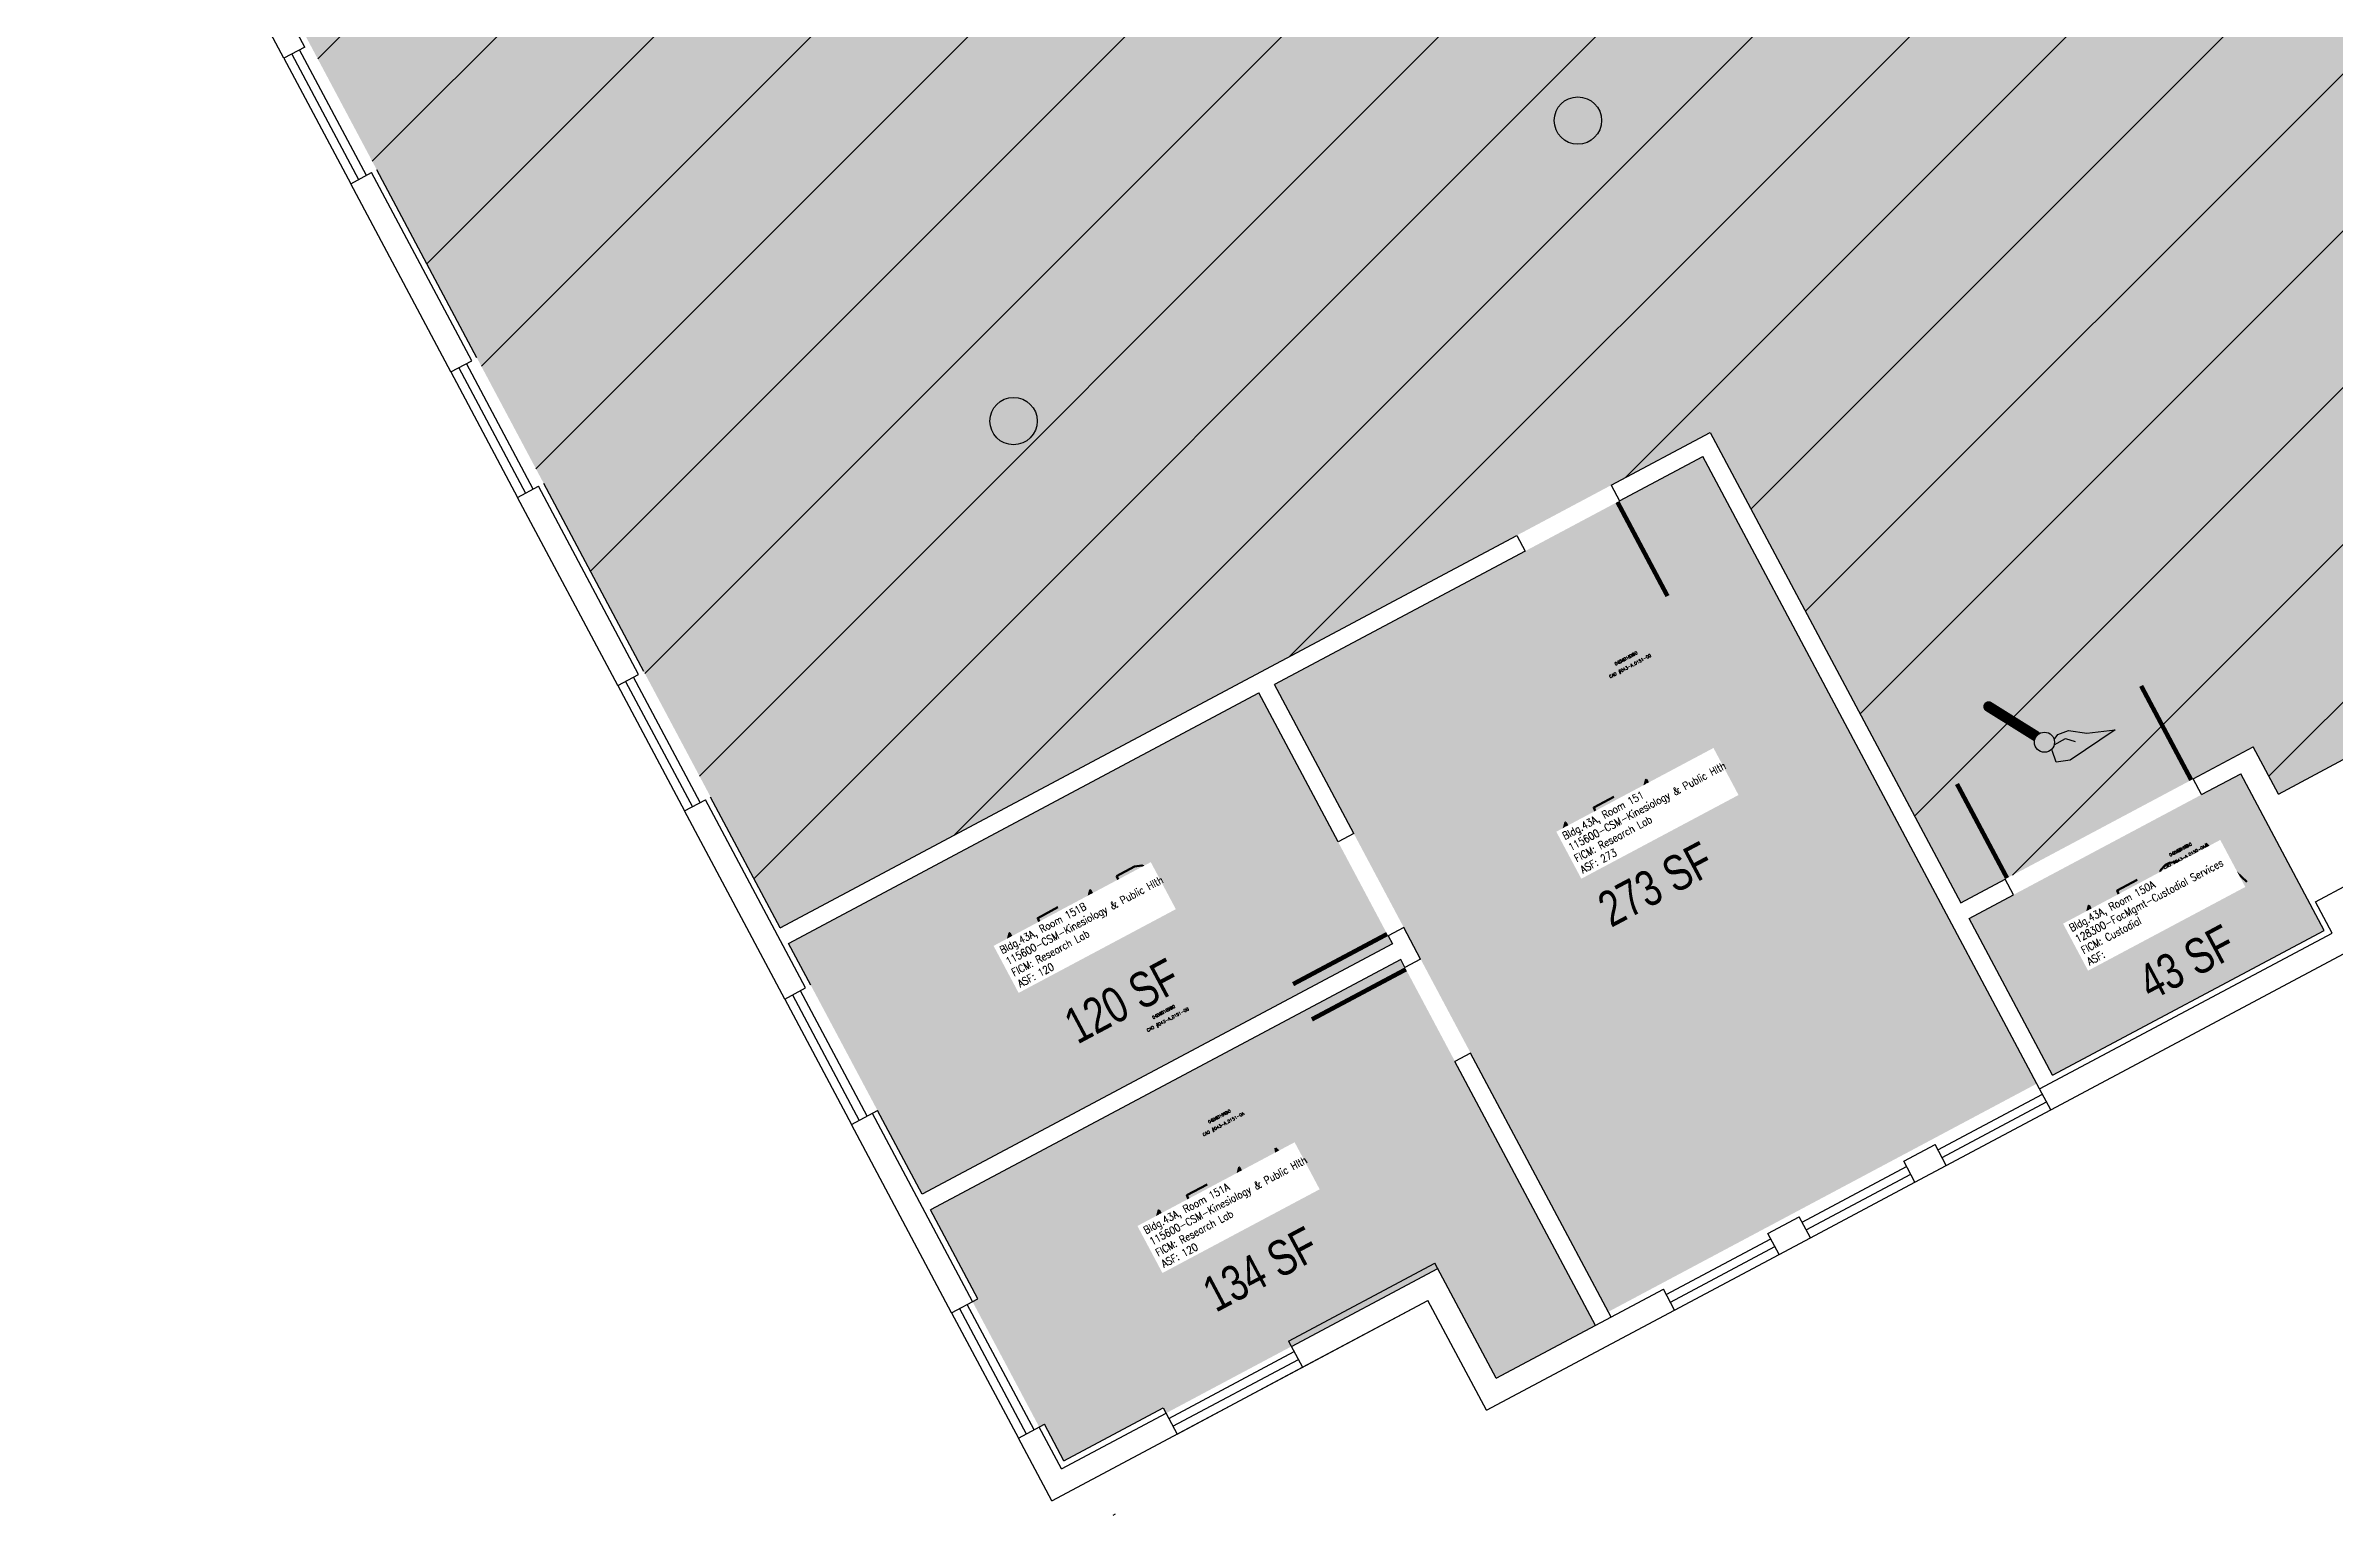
# Model space of a CAD drawing. Header units: inches. Extents: x 69216223 to 69217558, y 27666214 to 27667522.
# Drawn here: x 69216237 to 69217010, y 27666331 to 27666827 of the extents above; entities that cross this region are included whole.
import ezdxf
from ezdxf.enums import TextEntityAlignment as Align

# ---------------------------------------------------------------- set-up
doc = ezdxf.new("R2010")
doc.units = ezdxf.units.IN
doc.header["$LTSCALE"] = 100
doc.header["$MEASUREMENT"] = 0
doc.layers.get('0').update_dxf_attribs({"linetype": 'CONTINUOUS'})
for name, color, linetype in [('A-DOOR', 2, 'CONTINUOUS'), ('A-GLAZ', 1, 'CONTINUOUS'), ('A-GLAZ-SILL', 2, 'CONTINUOUS'), ('A-IDEN-CNUM', 7, 'CONTINUOUS'), ('A-IDEN-ICON', 4, 'CONTINUOUS'), ('A-IDEN-RNUM', 7, 'CONTINUOUS'), ('A-IDEN-SNUM', 4, 'CONTINUOUS'), ('A-IDEN-VNUM', 4, 'CONTINUOUS'), ('A-WALL', 5, 'CONTINUOUS'), ('AREA-TEXT', 3, 'CONTINUOUS'), ('Rooms-Capacity', 4, 'CONTINUOUS'), ('Rooms-Category-Color', 7, 'CONTINUOUS'), ('Rooms-College-Color', 7, 'CONTINUOUS'), ('Rooms-Department-Color', 7, 'CONTINUOUS'), ('Rooms-Division-Color', 7, 'CONTINUOUS'), ('Rooms-Information', 7, 'CONTINUOUS')]:
    doc.layers.add(name, color=color, linetype=linetype)
doc.styles.add('AREA', font='arial.ttf', dxfattribs={"width": 0.75, "height": 24})
doc.styles.add('ROOMSNUMBER', font='TXT.SHX', dxfattribs={"height": 1})
doc.styles.add('ROOMVNUMBER', font='simplex.shx', dxfattribs={"width": 0.85})

# ---------------------------------------------------------------- blocks, each defined once
blk = doc.blocks.new('CPCUST')
for p, q in [((0.02967819985884024, -0.03407984564873644), (0.03758796190733493, -0.03023640276653876)), ((0.03758796190733493, -0.03023640276653876), (0.05333712680812452, -0.03237435190612691)), ((0.01710768682040442, -0.06389526559284252), (0.0200060361243295, -0.04661972163469329)), ((0.03576614561557623, -0.07045290280554815), (0.01710768682040442, -0.06389526559284252)), ((0.02622214892754526, -0.04084634061456337), (0.04458070617089993, -0.04056143188978271)), ((0.1117389269889917, -0.06251715192284006), (0.03576614561557623, -0.07045290280554815)), ((0.04458070617089993, -0.04056143188978271), (0.05433683077672191, -0.05052010497931518)), ((0.05333712680812452, -0.03237435190612691), (0.07452052005001242, -0.04788691310499892)), ((0.07452052005001242, -0.04788691310499892), (0.1117389269889917, -0.06251715192284006))]:
    blk.add_line(p, q)
at = {"const_width": 0.015}
blk.add_lwpolyline([(-0.0299999999999998, 0.05), (0.01000000000000023, -0.01928203230275514)], dxfattribs=at)
at = {"const_width": 0.0075}
blk.add_lwpolyline([(-0.03324759526419152, 0.04812499999999999, 1), (-0.0267524047358082, 0.05187500000000002, 1)], format="xyb", close=True, dxfattribs=at)
blk.add_circle((0.01581866083250016, -0.03126680850405537), 0.01414213562373094)

msp = doc.modelspace()

# ---------------------------------------------------------------- hatches: boundary and pattern name
at = {"layer": 'Rooms-Capacity'}
h = msp.add_hatch(dxfattribs=at)
h.set_pattern_fill('ANSI31', color=256, scale=300, style=0)
h.set_pattern_definition([(45, (0, 0), (-26.51650429449553, 26.51650429449553), [])])
h.paths.add_polyline_path([(69217200.6351448, 27667508.59130037), (69216879.33369613, 27667337.53172278), (69216947.00561696, 27667210.42345739), (69216593.92710194, 27667022.44589958), (69216550.69226363, 27667103.65395803), (69216584.23472255, 27667121.51182601), (69216559.79764004, 27667167.41203298), (69216379.72759739, 27667071.54347849), (69216236.73079883, 27666995.41256759), (69216484.86117512, 27666529.34892777), (69216799.10105348, 27666696.64895422), (69216883.69095446, 27666537.76362245), (69216982.5529387, 27666590.39733864), (69216991.01192878, 27666574.50880546), (69217024.55438775, 27666592.36667346), (69217028.08517283, 27666594.24644902), (69217091.63930556, 27666628.08240943), (69217095.17009072, 27666629.96218502), (69217128.71254966, 27666647.82005301), (69217120.25355953, 27666663.70858617), (69217219.11554375, 27666716.34230236), (69217134.52564274, 27666875.22763412), (69217448.76552111, 27667042.52766055)])
at = {"layer": 'Rooms-Category-Color', "true_color": 0xe3f498}
for points in [[(69217200.6351448, 27667508.59130037), (69216879.33369613, 27667337.53172278), (69216947.00561696, 27667210.42345739), (69216593.92710194, 27667022.44589958), (69216550.69226363, 27667103.65395803), (69216584.23472255, 27667121.51182601), (69216559.79764004, 27667167.41203298), (69216379.72759739, 27667071.54347849), (69216236.73079883, 27666995.41256759), (69216484.86117512, 27666529.34892777), (69216799.10105348, 27666696.64895422), (69216883.69095446, 27666537.76362245), (69216982.5529387, 27666590.39733864), (69216991.01192878, 27666574.50880546), (69217024.55438775, 27666592.36667346), (69217028.08517283, 27666594.24644902), (69217091.63930556, 27666628.08240943), (69217095.17009072, 27666629.96218502), (69217128.71254966, 27666647.82005301), (69217120.25355953, 27666663.70858617), (69217219.11554375, 27666716.34230236), (69217134.52564274, 27666875.22763412), (69217448.76552111, 27667042.52766055)], [(69216764.64888266, 27666399.61520542), (69216651.86234796, 27666611.46231442), (69216796.62453912, 27666688.53311313), (69216909.4110738, 27666476.68600412)], [(69216532.79545236, 27666439.31390645), (69216691.6807841, 27666523.90380745), (69216646.56617023, 27666608.64265104), (69216487.68083847, 27666524.05275005)], [(69216657.58149812, 27666387.92866747), (69216707.0124902, 27666414.24552556), (69216726.75013377, 27666377.17228148), (69216760.29259267, 27666395.03014946), (69216695.91027912, 27666515.95954085), (69216694.50044745, 27666518.60762972), (69216535.61511573, 27666434.01772872), (69216551.59320813, 27666404.00605494), (69216549.82781556, 27666403.06616715), (69216572.38512248, 27666360.69674534), (69216574.15051505, 27666361.63663312), (69216580.72972958, 27666349.27888511), (69216614.27218851, 27666367.13675311), (69216615.2120763, 27666365.37136053)]]:
    msp.add_hatch(color=61, dxfattribs=at).paths.add_polyline_path(points)
at = {"layer": 'Rooms-Category-Color', "true_color": 0xadadad}
msp.add_hatch(color=253, dxfattribs=at).paths.add_polyline_path([(69216978.31103174, 27666581.34160975), (69216901.51645473, 27666540.45649094), (69216886.51061787, 27666532.46744474), (69216914.70725152, 27666479.50566748), (69217006.50766543, 27666528.37983252)])
at = {"layer": 'Rooms-College-Color', "true_color": 0xffe090}
for points in [[(69217200.6351448, 27667508.59130037), (69216879.33369613, 27667337.53172278), (69216947.00561696, 27667210.42345739), (69216593.92710194, 27667022.44589958), (69216550.69226363, 27667103.65395803), (69216584.23472255, 27667121.51182601), (69216559.79764004, 27667167.41203298), (69216379.72759739, 27667071.54347849), (69216236.73079883, 27666995.41256759), (69216484.86117512, 27666529.34892777), (69216799.10105348, 27666696.64895422), (69216883.69095446, 27666537.76362245), (69216982.5529387, 27666590.39733864), (69216991.01192878, 27666574.50880546), (69217024.55438775, 27666592.36667346), (69217028.08517283, 27666594.24644902), (69217091.63930556, 27666628.08240943), (69217095.17009072, 27666629.96218502), (69217128.71254966, 27666647.82005301), (69217120.25355953, 27666663.70858617), (69217219.11554375, 27666716.34230236), (69217134.52564274, 27666875.22763412), (69217448.76552111, 27667042.52766055)], [(69216764.64888266, 27666399.61520542), (69216651.86234796, 27666611.46231442), (69216796.62453912, 27666688.53311313), (69216909.4110738, 27666476.68600412)], [(69216532.79545236, 27666439.31390645), (69216691.6807841, 27666523.90380745), (69216646.56617023, 27666608.64265104), (69216487.68083847, 27666524.05275005)], [(69216657.58149812, 27666387.92866747), (69216707.0124902, 27666414.24552556), (69216726.75013377, 27666377.17228148), (69216760.29259267, 27666395.03014946), (69216695.91027912, 27666515.95954085), (69216694.50044745, 27666518.60762972), (69216535.61511573, 27666434.01772872), (69216551.59320813, 27666404.00605494), (69216549.82781556, 27666403.06616715), (69216572.38512248, 27666360.69674534), (69216574.15051505, 27666361.63663312), (69216580.72972958, 27666349.27888511), (69216614.27218851, 27666367.13675311), (69216615.2120763, 27666365.37136053)]]:
    msp.add_hatch(color=41, dxfattribs=at).paths.add_polyline_path(points)
at = {"layer": 'Rooms-College-Color', "true_color": 0xadadad}
msp.add_hatch(color=253, dxfattribs=at).paths.add_polyline_path([(69216978.31103174, 27666581.34160975), (69216901.51645473, 27666540.45649094), (69216886.51061787, 27666532.46744474), (69216914.70725152, 27666479.50566748), (69217006.50766543, 27666528.37983252)])
at = {"layer": 'Rooms-Department-Color', "true_color": 0xffe090}
for points in [[(69217200.6351448, 27667508.59130037), (69216879.33369613, 27667337.53172278), (69216947.00561696, 27667210.42345739), (69216593.92710194, 27667022.44589958), (69216550.69226363, 27667103.65395803), (69216584.23472255, 27667121.51182601), (69216559.79764004, 27667167.41203298), (69216379.72759739, 27667071.54347849), (69216236.73079883, 27666995.41256759), (69216484.86117512, 27666529.34892777), (69216799.10105348, 27666696.64895422), (69216883.69095446, 27666537.76362245), (69216982.5529387, 27666590.39733864), (69216991.01192878, 27666574.50880546), (69217024.55438775, 27666592.36667346), (69217028.08517283, 27666594.24644902), (69217091.63930556, 27666628.08240943), (69217095.17009072, 27666629.96218502), (69217128.71254966, 27666647.82005301), (69217120.25355953, 27666663.70858617), (69217219.11554375, 27666716.34230236), (69217134.52564274, 27666875.22763412), (69217448.76552111, 27667042.52766055)], [(69216764.64888266, 27666399.61520542), (69216651.86234796, 27666611.46231442), (69216796.62453912, 27666688.53311313), (69216909.4110738, 27666476.68600412)], [(69216532.79545236, 27666439.31390645), (69216691.6807841, 27666523.90380745), (69216646.56617023, 27666608.64265104), (69216487.68083847, 27666524.05275005)], [(69216657.58149812, 27666387.92866747), (69216707.0124902, 27666414.24552556), (69216726.75013377, 27666377.17228148), (69216760.29259267, 27666395.03014946), (69216695.91027912, 27666515.95954085), (69216694.50044745, 27666518.60762972), (69216535.61511573, 27666434.01772872), (69216551.59320813, 27666404.00605494), (69216549.82781556, 27666403.06616715), (69216572.38512248, 27666360.69674534), (69216574.15051505, 27666361.63663312), (69216580.72972958, 27666349.27888511), (69216614.27218851, 27666367.13675311), (69216615.2120763, 27666365.37136053)]]:
    msp.add_hatch(color=41, dxfattribs=at).paths.add_polyline_path(points)
at = {"layer": 'Rooms-Department-Color', "true_color": 0xacacac}
msp.add_hatch(color=253, dxfattribs=at).paths.add_polyline_path([(69216978.31103174, 27666581.34160975), (69216901.51645473, 27666540.45649094), (69216886.51061787, 27666532.46744474), (69216914.70725152, 27666479.50566748), (69217006.50766543, 27666528.37983252)])
at = {"layer": 'Rooms-Division-Color', "true_color": 0xffe090}
for points in [[(69217200.6351448, 27667508.59130037), (69216879.33369613, 27667337.53172278), (69216947.00561696, 27667210.42345739), (69216593.92710194, 27667022.44589958), (69216550.69226363, 27667103.65395803), (69216584.23472255, 27667121.51182601), (69216559.79764004, 27667167.41203298), (69216379.72759739, 27667071.54347849), (69216236.73079883, 27666995.41256759), (69216484.86117512, 27666529.34892777), (69216799.10105348, 27666696.64895422), (69216883.69095446, 27666537.76362245), (69216982.5529387, 27666590.39733864), (69216991.01192878, 27666574.50880546), (69217024.55438775, 27666592.36667346), (69217028.08517283, 27666594.24644902), (69217091.63930556, 27666628.08240943), (69217095.17009072, 27666629.96218502), (69217128.71254966, 27666647.82005301), (69217120.25355953, 27666663.70858617), (69217219.11554375, 27666716.34230236), (69217134.52564274, 27666875.22763412), (69217448.76552111, 27667042.52766055)], [(69216764.64888266, 27666399.61520542), (69216651.86234796, 27666611.46231442), (69216796.62453912, 27666688.53311313), (69216909.4110738, 27666476.68600412)], [(69216532.79545236, 27666439.31390645), (69216691.6807841, 27666523.90380745), (69216646.56617023, 27666608.64265104), (69216487.68083847, 27666524.05275005)], [(69216657.58149812, 27666387.92866747), (69216707.0124902, 27666414.24552556), (69216726.75013377, 27666377.17228148), (69216760.29259267, 27666395.03014946), (69216695.91027912, 27666515.95954085), (69216694.50044745, 27666518.60762972), (69216535.61511573, 27666434.01772872), (69216551.59320813, 27666404.00605494), (69216549.82781556, 27666403.06616715), (69216572.38512248, 27666360.69674534), (69216574.15051505, 27666361.63663312), (69216580.72972958, 27666349.27888511), (69216614.27218851, 27666367.13675311), (69216615.2120763, 27666365.37136053)]]:
    msp.add_hatch(color=41, dxfattribs=at).paths.add_polyline_path(points)
at = {"layer": 'Rooms-Division-Color', "true_color": 0xadadad}
msp.add_hatch(color=253, dxfattribs=at).paths.add_polyline_path([(69216978.31103174, 27666581.34160975), (69216901.51645473, 27666540.45649094), (69216886.51061787, 27666532.46744474), (69216914.70725152, 27666479.50566748), (69217006.50766543, 27666528.37983252)])

# ---------------------------------------------------------------- linework, layer by layer
at = {"layer": 'A-DOOR'}
for points in [[(69216767.7162357, 27666673.14245058, 1.499999999999999, 1.499999999999999, 0), (69216784.63421589, 27666641.36538424, 0, 0, 0), (69216783.97219369, 27666641.0129263, 0, 0, -0.4142135623730951), (69216735.8962757, 27666657.90097273, 0, 0, -0.4142135623730951)], [(69216961.58890183, 27666579.23617114, 1.499999999999999, 1.499999999999999, 0), (69216944.67092165, 27666611.01323749, 0, 0, 0), (69216944.00889942, 27666610.66077957, 0, 0, 0.4142135623730951), (69216931.17877355, 27666561.34660444, 0, 0, 0.4142135623730951)], [(69216899.35881358, 27666546.10512659, 1.499999999999999, 1.499999999999999, 0), (69216882.44083336, 27666577.88219294, 0, 0, 0), (69216883.1028556, 27666578.23465085, 0, 0, -0.4142135623730951), (69216931.17877355, 27666561.34660444, 0, 0, -0.4142135623730951)], [(69216689.91849448, 27666527.21391853, 1.499999999999999, 1.499999999999999, 0), (69216658.14142814, 27666510.29593832, 0, 0, 0), (69216657.7889702, 27666510.95796053, 0, 0, -0.4142135623730951), (69216674.67701665, 27666559.03387851, 0, 0, -0.4142135623730951)], [(69216696.26273707, 27666515.29751865, 1.499999999999999, 1.499999999999999, 0), (69216664.48567072, 27666498.37953844, 0, 0, 0), (69216664.83812863, 27666497.71751623, 0, 0, 0.4142135623730951), (69216714.15230379, 27666484.88739035, 0, 0, 0.4142135623730951)]]:
    msp.add_lwpolyline(points, format="xyseb", dxfattribs=at)
at = {"layer": 'A-GLAZ'}
for p, q in [((69216319.84126475, 27666824.41066569), (69216342.3985717, 27666782.04124389)), ((69216376.23453209, 27666718.48711118), (69216398.79183903, 27666676.11768939)), ((69216432.62779942, 27666612.56355668), (69216455.18510637, 27666570.19413488)), ((69216489.02106676, 27666506.64000218), (69216511.5783737, 27666464.27058038)), ((69216877.39282954, 27666451.70937433), (69216912.70068105, 27666470.5071301)), ((69216831.49262258, 27666427.2722918), (69216866.80047408, 27666446.07004758)), ((69216785.59241563, 27666402.83520929), (69216820.90026712, 27666421.63296506)), ((69216545.4143341, 27666400.71644768), (69216567.97164103, 27666358.34702588)), ((69216617.56179576, 27666360.95787909), (69216659.93121757, 27666383.51518603))]:
    msp.add_line(p, q, dxfattribs=at)
at = {"layer": 'A-GLAZ-SILL'}
for p, q in [((69216317.1931759, 27666823.00083401), (69216339.75048284, 27666780.63141221)), ((69216345.04666054, 27666783.45107556), (69216322.4893536, 27666825.82049737)), ((69216401.43992788, 27666677.52752106), (69216378.88262098, 27666719.89694288)), ((69216373.58644325, 27666717.07727951), (69216396.14375016, 27666674.70785771)), ((69216429.97971058, 27666611.15372501), (69216452.53701752, 27666568.78430321)), ((69216457.83319524, 27666571.60396657), (69216435.2758883, 27666613.97338837)), ((69216486.37297791, 27666505.23017051), (69216508.93028484, 27666462.8607487)), ((69216514.22646257, 27666465.68041206), (69216491.66915564, 27666508.04983387)), ((69216875.98299786, 27666454.35746318), (69216911.29084936, 27666473.15521896)), ((69216878.80266124, 27666449.06128545), (69216914.11051273, 27666467.85904123)), ((69216830.08279091, 27666429.92038067), (69216865.3906424, 27666448.71813645)), ((69216832.90245429, 27666424.62420294), (69216868.21030578, 27666443.42195872)), ((69216784.18258396, 27666405.48329814), (69216819.49043545, 27666424.28105393)), ((69216787.00224732, 27666400.18712041), (69216822.31009883, 27666418.9848762)), ((69216570.6197299, 27666359.75685756), (69216548.06242296, 27666402.12627936)), ((69216542.76624525, 27666399.306616), (69216565.32355219, 27666356.93719419)), ((69216616.15196408, 27666363.60596796), (69216658.52138588, 27666386.16327489)), ((69216618.97162746, 27666358.30979021), (69216661.34104925, 27666380.86709715))]:
    msp.add_line(p, q, dxfattribs=at)
at = {"layer": 'A-WALL'}
for p, q in [((69216324.2547462, 27666826.76038517), (69216290.41878578, 27666890.31451787)), ((69216317.1931759, 27666823.00083401), (69216283.35721546, 27666886.55496671)), ((69216324.2547462, 27666826.76038517), (69216317.1931759, 27666823.00083401)), ((69216339.75048284, 27666780.63141221), (69216346.81205313, 27666784.39096336)), ((69216373.58644325, 27666717.07727951), (69216339.75048284, 27666780.63141221)), ((69216380.64801353, 27666720.83683066), (69216346.81205313, 27666784.39096336)), ((69216382.4134061, 27666721.77671845), (69216348.57744572, 27666785.33085115)), ((69216373.58644325, 27666717.07727951), (69216380.64801353, 27666720.83683066)), ((69216765.55859452, 27666678.79108622), (69216799.10105345, 27666696.64895421)), ((69216799.10105345, 27666696.64895421), (69216883.69095446, 27666537.76362245)), ((69216768.37825792, 27666673.49490849), (69216796.6245391, 27666688.53311313)), ((69216910.35096157, 27666474.92061153), (69216796.6245391, 27666688.53311313)), ((69216396.14375016, 27666674.70785771), (69216403.20532048, 27666678.46740886)), ((69216429.97971058, 27666611.15372501), (69216396.14375016, 27666674.70785771)), ((69216437.04128087, 27666614.91327615), (69216403.20532048, 27666678.46740886)), ((69216438.80667344, 27666615.85316394), (69216404.97071305, 27666679.40729665)), ((69216765.55859452, 27666678.79108622), (69216768.37825792, 27666673.49490849)), ((69216484.86117512, 27666529.34892777), (69216733.78152817, 27666661.87310601)), ((69216736.60119154, 27666656.57692829), (69216651.86234796, 27666611.46231443)), ((69216733.78152817, 27666661.87310601), (69216736.60119154, 27666656.57692829)), ((69216429.97971058, 27666611.15372501), (69216437.04128087, 27666614.91327615)), ((69216678.64914992, 27666561.14862603), (69216651.86234796, 27666611.46231443)), ((69216487.68083848, 27666524.05275005), (69216646.56617022, 27666608.64265107)), ((69216673.35297221, 27666558.32896267), (69216646.56617022, 27666608.64265107)), ((69216962.25092405, 27666579.58862906), (69216982.55293867, 27666590.39733864)), ((69216991.01192878, 27666574.50880546), (69216982.55293867, 27666590.39733864)), ((69216991.01192878, 27666574.50880546), (69217019.25820997, 27666589.54701009)), ((69216965.07058743, 27666574.29245134), (69216962.25092405, 27666579.58862906)), ((69216965.07058743, 27666574.29245134), (69216978.31103173, 27666581.34160975)), ((69217006.50766541, 27666528.37983251), (69216978.31103173, 27666581.34160975)), ((69216452.53701752, 27666568.78430321), (69216459.59858781, 27666572.54385435)), ((69216493.4345482, 27666508.98972166), (69216459.59858781, 27666572.54385435)), ((69216484.86117512, 27666529.34892777), (69216461.36398038, 27666573.48374214)), ((69216486.37297791, 27666505.23017051), (69216452.53701752, 27666568.78430321)), ((69216678.64914992, 27666561.14862603), (69216673.35297221, 27666558.32896267)), ((69217003.57361904, 27666538.14668316), (69217042.41225567, 27666558.82421453)), ((69216883.69095446, 27666537.76362245), (69216898.69679135, 27666545.75266867)), ((69216886.51061784, 27666532.46744474), (69216901.51645473, 27666540.45649094)), ((69216901.51645473, 27666540.45649094), (69216898.69679135, 27666545.75266867)), ((69217009.21294576, 27666527.55432772), (69217003.57361904, 27666538.14668316)), ((69216695.56713013, 27666529.37155968), (69216690.2709524, 27666526.55189632)), ((69216690.2709524, 27666526.55189632), (69216691.6807841, 27666523.90380745)), ((69216701.20645685, 27666518.77920422), (69216695.56713013, 27666529.37155968)), ((69216914.70725152, 27666479.50566748), (69216886.51061784, 27666532.46744474)), ((69216910.35096157, 27666474.92061153), (69217009.21294576, 27666527.55432772)), ((69216914.70725152, 27666479.50566748), (69217006.50766541, 27666528.37983251)), ((69216495.1999408, 27666509.92960945), (69216487.68083848, 27666524.05275005)), ((69216691.6807841, 27666523.90380745), (69216532.79545234, 27666439.31390643)), ((69216694.50044745, 27666518.60762972), (69216535.6151157, 27666434.01772872)), ((69216695.91027912, 27666515.95954086), (69216694.50044745, 27666518.60762972)), ((69216701.20645685, 27666518.77920422), (69216695.91027912, 27666515.95954086)), ((69216914.11051273, 27666467.85904123), (69217020.03406724, 27666524.25230858)), ((69216486.37297791, 27666505.23017051), (69216493.4345482, 27666508.98972166)), ((69216718.12443706, 27666487.00213787), (69216712.82825935, 27666484.18247451)), ((69216765.5887704, 27666397.84981282), (69216718.12443706, 27666487.00213787)), ((69216760.29259267, 27666395.03014946), (69216712.82825932, 27666484.18247451)), ((69216914.11051273, 27666467.85904123), (69216910.35096157, 27666474.92061153)), ((69216508.93028484, 27666462.8607487), (69216517.75724775, 27666467.56018763)), ((69216549.82781555, 27666403.06616715), (69216515.99185514, 27666466.62029985)), ((69216532.79545234, 27666439.31390643), (69216517.75724775, 27666467.56018763)), ((69216542.76624525, 27666399.306616), (69216508.93028484, 27666462.8607487)), ((69216864.45075461, 27666450.48352902), (69216875.04311007, 27666456.12285576)), ((69216878.80266124, 27666449.06128545), (69216875.04311007, 27666456.12285576)), ((69216868.21030578, 27666443.42195872), (69216864.45075461, 27666450.48352902)), ((69216868.21030578, 27666443.42195872), (69216878.80266124, 27666449.06128545)), ((69216551.59320813, 27666404.00605494), (69216535.6151157, 27666434.01772872)), ((69216818.55054766, 27666426.04644651), (69216829.14290312, 27666431.68577324)), ((69216822.31009883, 27666418.9848762), (69216818.55054766, 27666426.04644651)), ((69216822.31009883, 27666418.9848762), (69216832.90245429, 27666424.62420294)), ((69216832.90245429, 27666424.62420294), (69216829.14290312, 27666431.68577324)), ((69216656.6416103, 27666389.69406003), (69216706.07260239, 27666416.01091813)), ((69216657.58149809, 27666387.92866747), (69216707.01249018, 27666414.24552556)), ((69216726.75013375, 27666377.17228149), (69216706.07260239, 27666416.01091813)), ((69216542.76624525, 27666399.306616), (69216551.59320813, 27666404.00605494)), ((69216576.60220566, 27666335.75248329), (69216703.71047105, 27666403.4244041)), ((69216661.34104925, 27666380.86709715), (69216703.71047103, 27666403.42440409)), ((69216723.44811463, 27666366.35116002), (69216703.71047103, 27666403.42440409)), ((69216726.75013375, 27666377.17228149), (69216783.24269617, 27666407.24869073)), ((69216787.00224732, 27666400.18712041), (69216783.24269617, 27666407.24869073)), ((69216723.44811463, 27666366.35116002), (69216787.00224732, 27666400.18712041)), ((69216656.6416103, 27666389.69406003), (69216661.34104925, 27666380.86709715)), ((69216579.90422478, 27666346.57360475), (69216615.21207628, 27666365.37136052)), ((69216580.72972958, 27666349.27888511), (69216614.27218848, 27666367.1367531)), ((69216614.27218851, 27666367.13675311), (69216618.97162746, 27666358.30979021)), ((69216565.32355219, 27666356.93719419), (69216574.15051505, 27666361.63663312)), ((69216576.60220566, 27666335.75248329), (69216565.32355219, 27666356.93719419)), ((69216579.90422478, 27666346.57360475), (69216572.38512248, 27666360.69674534)), ((69216580.72972958, 27666349.27888511), (69216574.15051505, 27666361.63663312)), ((69216597.30456078, 27666330.91383758), (69216598.18725707, 27666331.38378147)), ((69216597.30456078, 27666330.91383758), (69216598.18725707, 27666331.38378147))]:
    msp.add_line(p, q, dxfattribs=at)
for centre in [(69216754.35441238, 27666801.97576994), (69216563.69201428, 27666700.46788873)]:
    msp.add_circle(centre, 7.999999999999996, dxfattribs=at)

# ---------------------------------------------------------------- block references
at = {"layer": 'A-IDEN-ICON', "xscale": 240, "yscale": 240, "zscale": 240, "rotation": 28.03065466847384}
msp.add_blockref('CPCUST', (69216905.11614811, 27666596.82867666), dxfattribs=at)

# ---------------------------------------------------------------- texts
at = {"layer": 'A-IDEN-CNUM', "style": 'ROOMSNUMBER'}
for s, p in [('CAD #043-A_0151-00', (69216772.0433819, 27666617.66868825)), ('CAD #043-A_0150-0A', (69216959.34924544, 27666553.12015233)), ('CAD #043-A_0151-0B', (69216615.83850676, 27666498.25329152)), ('CAD #043-A_0151-0A', (69216634.63626252, 27666462.94544001))]:
    msp.add_text(s, height=0.9999999999999994, rotation=28.0306547856449, dxfattribs=at).set_placement(p, align=Align.MIDDLE)
at = {"layer": 'A-IDEN-RNUM', "style": 'ROOMSNUMBER'}
for s, p in [('0151-00', (69216770.63355021, 27666620.31677711)), ('0150-A0', (69216957.93941376, 27666555.76824119)), ('0151-B0', (69216614.42867507, 27666500.90138038)), ('0151-A0', (69216633.22643083, 27666465.59352888))]:
    msp.add_text(s, height=0.9999999999999994, rotation=28.0306547856449, dxfattribs=at).set_placement(p, align=Align.MIDDLE)
at = {"layer": 'A-IDEN-SNUM', "style": 'ROOMSNUMBER'}
for s, p in [('043A015100', (69216770.63355021, 27666620.31677711)), ('043A0150A0', (69216957.93941376, 27666555.76824119)), ('043A0151B0', (69216614.42867507, 27666500.90138038)), ('043A0151A0', (69216633.22643083, 27666465.59352888))]:
    msp.add_text(s, height=0.9999999999999994, rotation=28.0306547856449, dxfattribs=at).set_placement(p, align=Align.MIDDLE)
at = {"layer": 'A-IDEN-VNUM', "style": 'ROOMVNUMBER'}
for s, p in [('151', (69216767.32992351, 27666563.83291974)), ('150A', (69216950.27390386, 27666539.02140981)), ('151B', (69216586.67998461, 27666530.30473699)), ('151A', (69216636.03067061, 27666436.09978465))]:
    msp.add_text(s, height=18, rotation=28.0306547856449, dxfattribs=at).set_placement(p, align=Align.MIDDLE)
at = {"layer": 'AREA-TEXT', "style": 'AREA', "width": 0.75}
for s, p in [('273 SF', (69216780.63671088, 27666544.07415927)), ('43 SF', (69216960.01648518, 27666517.70292858)), ('120 SF', (69216600.34032296, 27666504.646504)), ('134 SF', (69216647.0711579, 27666414.0539952))]:
    msp.add_text(s, height=12, rotation=28.0306547856449, dxfattribs=at).set_placement(p, align=Align.MIDDLE_CENTER)

# ---------------------------------------------------------------- next in the draw order: texts
at = {"layer": 'Rooms-Information', "char_height": 2.571428571428571, "width": 57.59999999999999, "attachment_point": 7, "rotation": 28.03065478564489, "style": 'ROOMVNUMBER', "bg_fill": 3, "box_fill_scale": 1.5, "bg_fill_color": 256, "bg_fill_true_color": 13158600, "bg_fill_transparency": 0}
for s, insert in [('Bldg.43A, Room 151^M^J115600-CSM-Kinesiology & Public Hlth^M^JFICM: Research Lab^M^JASF: 273', (69216756.04918383, 27666547.63106755)), ('Bldg.43A, Room 150A^M^J128300-FacMgmt-Custodial Services^M^JFICM: Custodial^M^JASF: ', (69216927.26591352, 27666516.57601728)), ('Bldg.43A, Room 151B^M^J115600-CSM-Kinesiology & Public Hlth^M^JFICM: Research Lab^M^JASF: 120', (69216565.94178471, 27666509.06777163)), ('Bldg.43A, Room 151A^M^J115600-CSM-Kinesiology & Public Hlth^M^JFICM: Research Lab^M^JASF: 120', (69216614.53587389, 27666414.46001024))]:
    msp.add_mtext(s, dxfattribs=dict(at, insert=insert))

doc.saveas('drawing.dxf')
